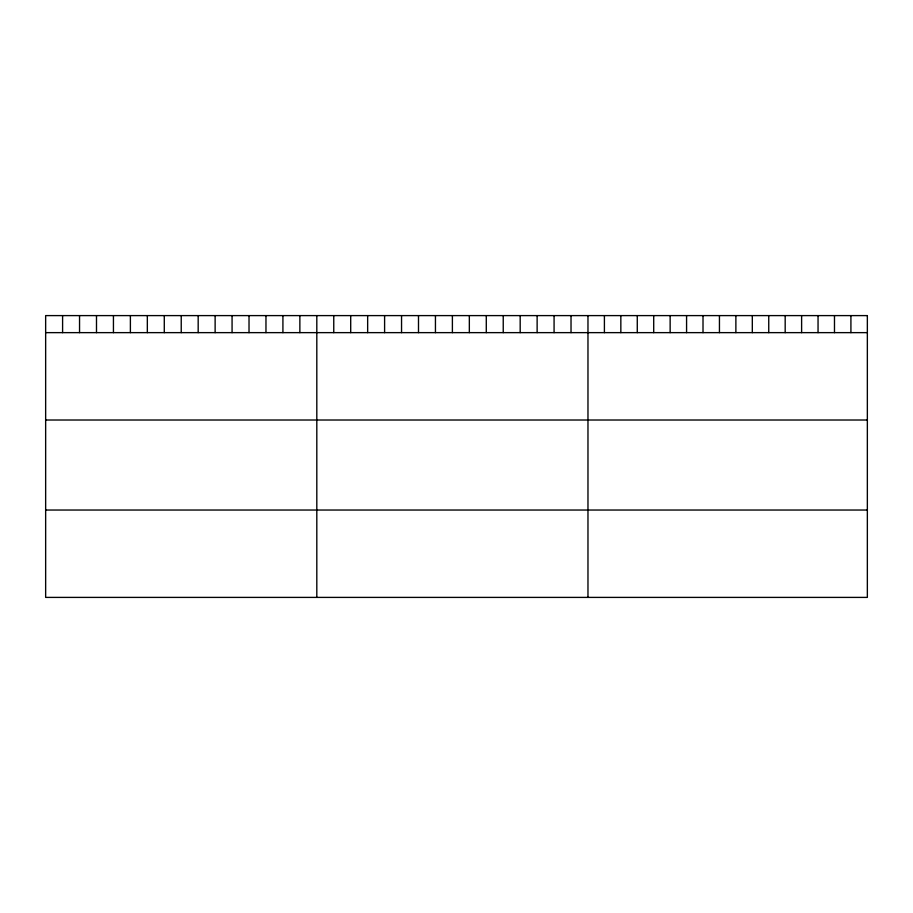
<?xml version="1.0" encoding="UTF-8"?>
<svg xmlns="http://www.w3.org/2000/svg" width="913" height="913" viewBox="0 0 913 913"><rect width="100%" height="100%" fill="white"/><g stroke="black" fill="none" stroke-linecap="round" stroke-linejoin="round"><path stroke-width="1.37" d="M45.65 332.64L867.35 332.64M45.65 420.014L867.35 420.014M45.65 510.036L867.35 510.036M850.916 315.601L850.916 332.64M834.482 315.601L834.482 332.64M818.048 315.601L818.048 332.64M801.614 315.601L801.614 332.64M785.18 315.601L785.18 332.64M768.746 315.601L768.746 332.64M752.312 315.601L752.312 332.64M735.878 315.601L735.878 332.64M719.444 315.601L719.444 332.64M703.01 315.601L703.01 332.64M686.576 315.601L686.576 332.64M670.142 315.601L670.142 332.64M653.708 315.601L653.708 332.64M637.274 315.601L637.274 332.64M620.84 315.601L620.84 332.64M604.406 315.601L604.406 332.64M587.972 315.601L587.972 597.399M571.024 315.601L571.024 332.64M554.077 315.601L554.077 332.64M537.129 315.601L537.129 332.64M520.182 315.601L520.182 332.64M503.234 315.601L503.234 332.64M486.287 315.601L486.287 332.64M469.339 315.601L469.339 332.64M452.392 315.601L452.392 332.64M435.444 315.601L435.444 332.64M418.496 315.601L418.496 332.64M401.549 315.601L401.549 332.64M384.601 315.601L384.601 332.64M367.654 315.601L367.654 332.64M350.706 315.601L350.706 332.64M333.759 315.601L333.759 332.64M316.811 315.601L316.811 597.399M299.863 315.601L299.863 332.64M282.916 315.601L282.916 332.64M265.968 315.601L265.968 332.64M249.021 315.601L249.021 332.64M232.073 315.601L232.073 332.64M215.126 315.601L215.126 332.64M198.178 315.601L198.178 332.64M181.231 315.601L181.231 332.64M164.283 315.601L164.283 332.64M147.335 315.601L147.335 332.64M130.388 315.601L130.388 332.64M113.44 315.601L113.44 332.64M96.493 315.601L96.493 332.64M79.545 315.601L79.545 332.64M62.598 315.601L62.598 332.64M867.35 315.601L45.65 315.601L45.65 597.399L867.35 597.399L867.35 315.601"/></g></svg>
